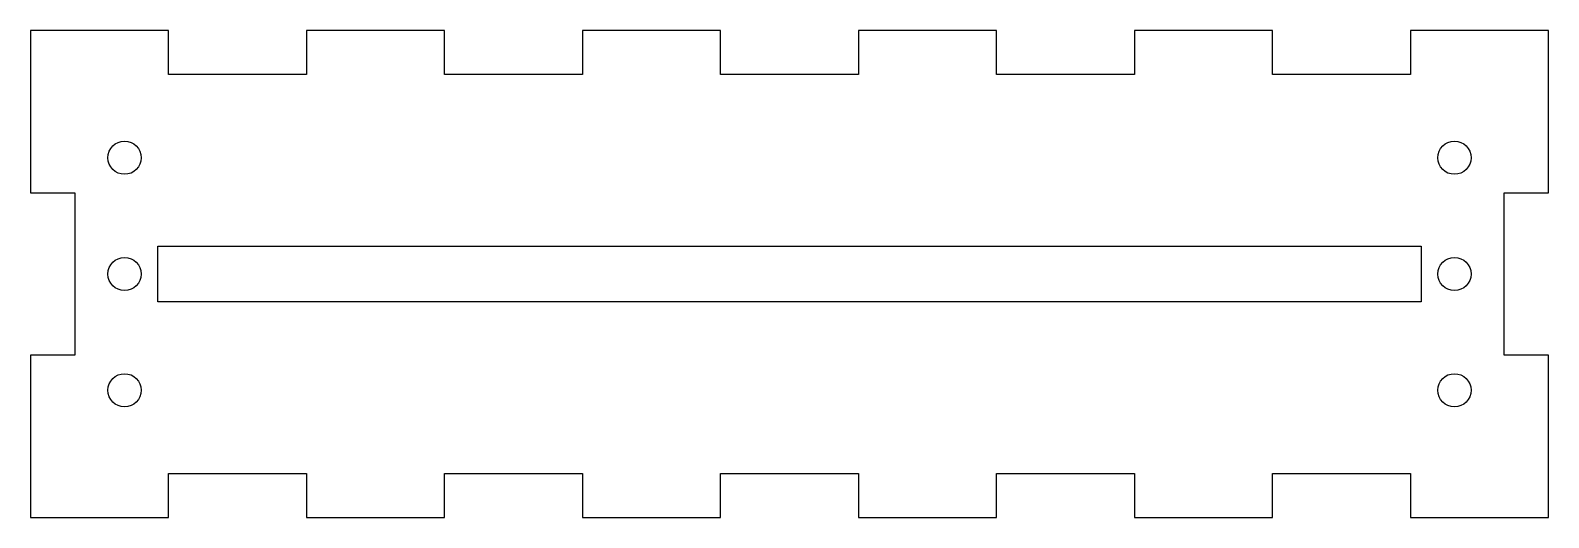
# Model space of a CAD drawing. Header units: millimetres. Extents: x -137 to 0, y -44 to 0.
import ezdxf

# ---------------------------------------------------------------- set-up
doc = ezdxf.new("R2010")
doc.units = ezdxf.units.MM
doc.layers.get('0').update_dxf_attribs({"linetype": 'CONTINUOUS'})

msp = doc.modelspace()

# ---------------------------------------------------------------- linework, layer by layer
for p, q in [((-125.5, -24.5), (-125.5, -19.5)), ((-125.5, -19.5), (-11.5, -19.5)), ((-11.5, -19.5), (-11.5, -24.5)), ((-11.5, -24.5), (-125.5, -24.5))]:
    msp.add_line(p, q)
msp.add_lwpolyline([(-133, -29.33), (-137, -29.33), (-137, -44), (-124.55, -44), (-124.55, -40), (-112.09, -40), (-112.09, -44), (-99.64, -44), (-99.64, -40), (-87.18, -40), (-87.18, -44), (-74.73, -44), (-74.73, -40), (-62.27, -40), (-62.27, -44), (-49.82, -44), (-49.82, -40), (-37.36, -40), (-37.36, -44), (-24.91, -44), (-24.91, -40), (-12.45, -40), (-12.45, -44), (0, -44), (0, -29.33), (-4, -29.33), (-4, -14.67), (0, -14.67), (0, 0), (-12.45, 0), (-12.45, -4), (-24.91, -4), (-24.91, 0), (-37.36, 0), (-37.36, -4), (-49.82, -4), (-49.82, 0), (-62.27, 0), (-62.27, -4), (-74.73, -4), (-74.73, 0), (-87.18, 0), (-87.18, -4), (-99.64, -4), (-99.64, 0), (-112.09, 0), (-112.09, -4), (-124.55, -4), (-124.55, 0), (-137, 0), (-137, -14.67), (-133, -14.67)], close=True)
for centre in [(-128.5, -11.5), (-8.5, -11.5), (-128.5, -22), (-8.5, -22), (-128.5, -32.5), (-8.5, -32.5)]:
    msp.add_circle(centre, 1.5)

doc.saveas('drawing.dxf')
